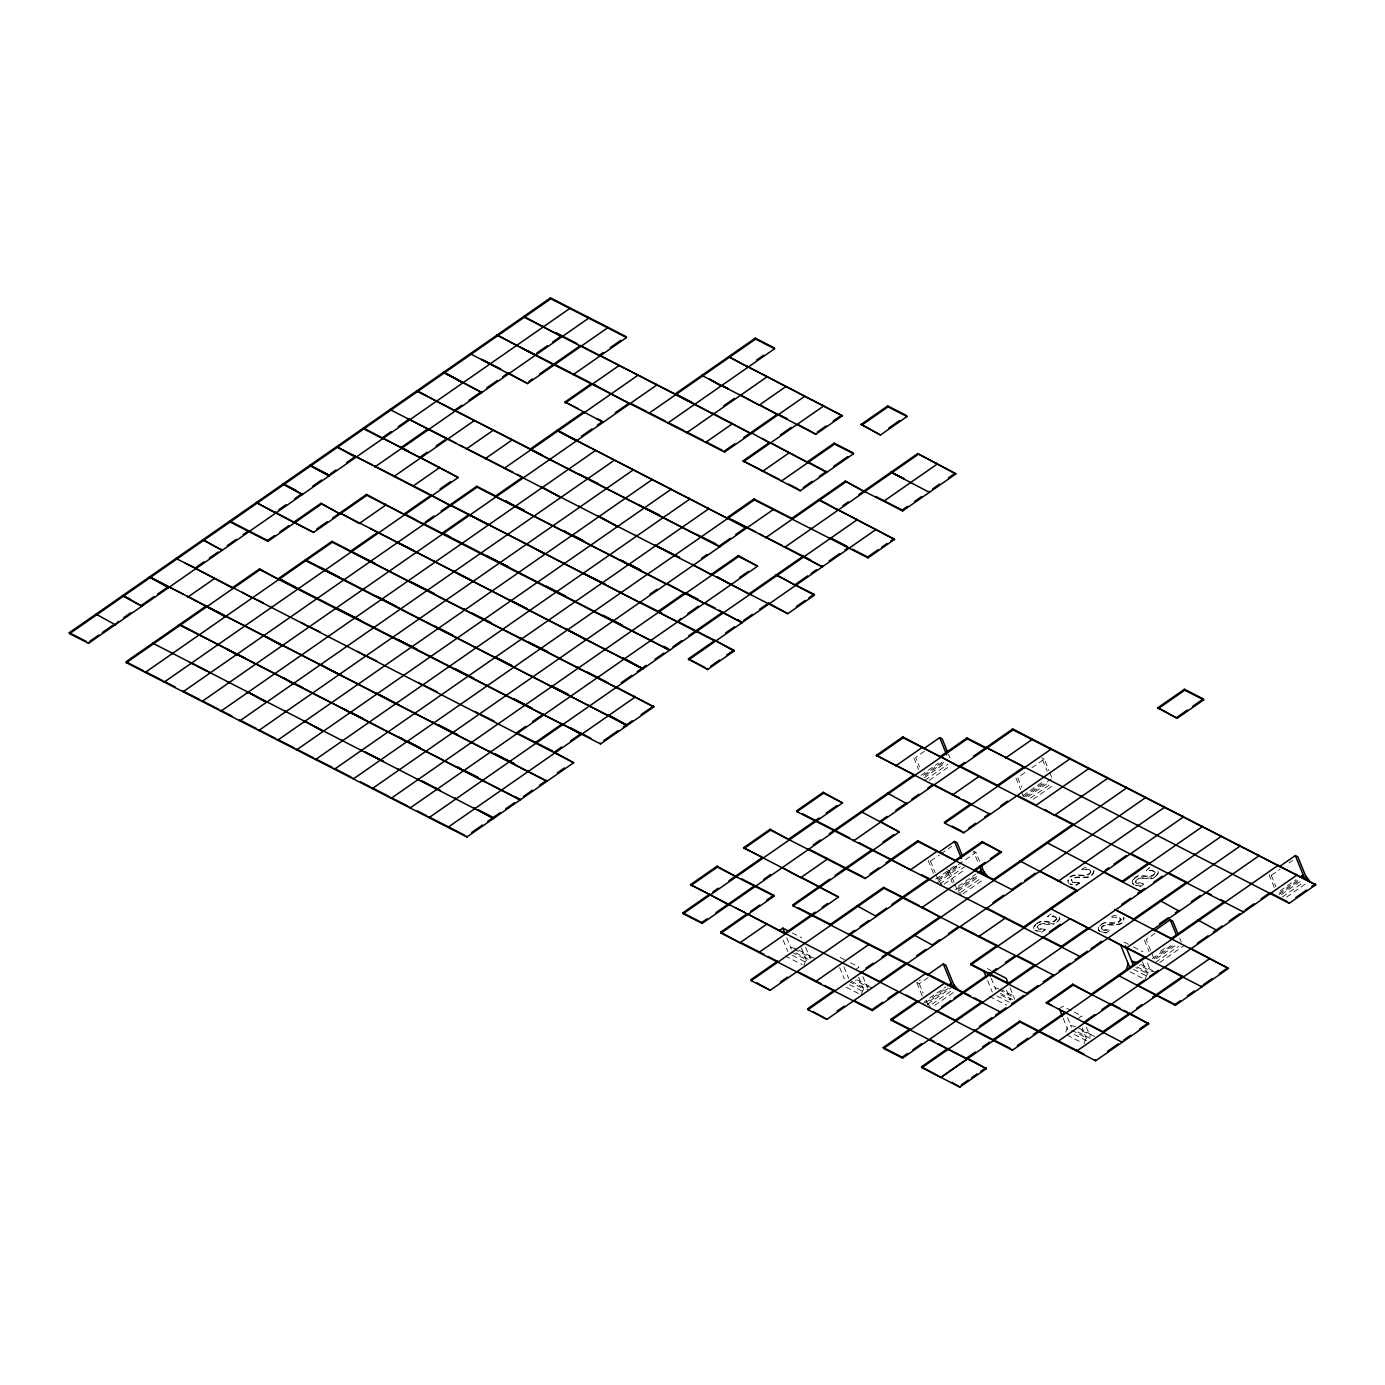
<?xml version="1.0" encoding="UTF-8"?>
<svg xmlns="http://www.w3.org/2000/svg" width="1385" height="1385" viewBox="0 0 1385 1385"><rect width="100%" height="100%" fill="white"/><g stroke="black" fill="none" stroke-linecap="round" stroke-linejoin="round"><path stroke-width="0.75" stroke-dasharray="5 3.75" d="M1059.664 917.216L1059.456 919.605L1056.651 922.514M1093.856 870.594C1091.484 882.106 1077.703 873.554 1071.505 879.181L1072.631 882.522L1079.348 883.163L1074.344 885.413M1094.046 871.044C1091.674 882.557 1077.894 874.022 1071.696 879.631L1071.28 880.721M803.992 965.605L806.035 959.476L790.904 951.737M861.245 994.915L863.305 988.786L848.157 981.047M1065.792 1032.015L1067.142 1027.93M1084.022 1043.736L1086.065 1037.625L1070.934 1029.869M1145.118 979.541L1147.178 973.43L1135.821 967.613M1059.629 918.203C1055.768 928.677 1043.58 920.09 1037.33 925.821L1038.438 929.162L1045.173 929.802L1041.762 932.157L1038.629 931.793M1158.189 872.463C1154.328 882.938 1142.14 874.351 1135.89 880.081L1135.475 881.154C1135.51 886.712 1149.273 881.587 1140.34 886.417L1135.752 885.638M1158.379 872.914L1156.371 875.874M1037.088 927.344L1037.504 926.271C1042.091 920.783 1049.224 927.136 1054.643 923.708M1101.473 928.244L1101.889 927.171C1107.896 921.735 1123.633 929.958 1123.962 917.701M923.57 1004.021L924.609 1001.649L945.851 986.864M1056.547 918.428C1053.015 925.665 1044.671 918.809 1039.131 922.064M1090.722 871.788C1085.753 879.942 1072.959 869.555 1068.233 879.631A8.847 4.519 -22.2 0 0 1067.939 881.535M1111.739 916.783C1116.899 911.33 1130.801 925.665 1104.711 922.497M1155.107 872.688C1150.571 880.687 1139.716 871.217 1134.073 878.644M1133.207 879.579L1132.618 880.531A8.847 4.519 -22.2 0 0 1132.636 883.249L1132.826 883.717A8.847 4.519 -22.2 0 1 1132.809 880.981C1137.518 870.905 1150.329 881.293 1155.298 873.139L1152.355 870.68L1146.105 870.611L1149.481 867.668L1145.932 870.144M1035.513 924.384L1034.058 926.271A8.847 4.519 -22.2 0 0 1034.076 928.989L1034.266 929.456A8.847 4.519 -22.2 0 1 1034.231 926.721L1035.686 924.834M924.505 751.241L915.658 757.405L919.553 766.926M920.973 775.323L938.684 762.997M923.483 775.219L942.96 761.681M925.267 775.375L944.743 761.837M924.245 777.747L945.488 762.962M924.99 780.274L947.998 764.26M929.283 780.326L950.525 765.541M1024.831 772.674L1017.75 777.591L1021.645 787.13M1031.912 767.74L1044.307 759.119L1048.964 770.562M1023.065 795.509L1042.541 781.971M933.386 873.225L927.95 859.895L930.46 861.176L939.324 855.03M941.09 853.801L951.703 846.408M1023.809 796.652L1045.052 781.867M1025.592 796.808L1052.133 778.335M1028.103 796.704L1047.562 783.166M1030.63 798.002L1050.09 784.464M1033.141 799.301L1052.617 785.745M935.775 879.094L955.252 865.556M946.855 869.572L949.383 870.871L956.464 865.937M958.23 864.707L975.94 852.398L979.818 861.92M938.303 879.008L957.762 865.452M938.303 880.393L959.545 865.608M937.281 882.764L960.29 866.75M939.792 884.045L964.583 866.802M944.085 884.115L965.328 869.33M958.247 886.313L975.94 874.004M955.442 889.914L976.685 875.147M976.685 876.532L957.225 890.07L961.242 895.022M957.97 891.213L979.195 876.428M960.48 892.511L981.723 877.726M963.008 893.792L984.25 879.008M855.463 969.587L858.994 967.111L849.542 962.281M922.22 995.78L916.766 982.432L920.315 979.974M1081.875 869.78C1083.693 867.737 1091.518 871.719 1090.393 870.732C1087.866 866.82 1076.612 871.944 1085.286 867.235L1088.662 867.529M916.766 982.432L919.294 983.731L928.14 977.568M1079.348 883.163L1075.955 885.534M1051.111 913.875L1047.545 916.351L1055.18 916.905M925.353 1002.792L946.596 988.007M948.361 988.163L927.136 1002.948L931.153 1007.882M927.863 1004.073L950.872 988.059M932.157 1004.142L951.633 990.587M934.685 1005.423L954.161 991.885M1035.668 930.339L1041.589 931.707L1045.173 929.802M1135.579 885.171L1140.149 885.967L1143.733 884.063M1101.387 931.811L1105.957 932.607L1109.368 930.235L1101.594 928.781L1104.226 930.564L1109.558 930.685L1106.148 933.057L1101.577 932.278M1155.038 933.386L1146.174 939.549L1150.848 950.993M1059.317 1008.73L1062.849 1006.272L1072.302 1011.102M1160.353 951.305L1167.434 946.388M1274.217 887.387L1268.781 874.039L1271.292 875.337L1280.156 869.174M1289.002 863.028L1292.534 860.552M1152.233 958.61L1173.476 943.826M1154.017 958.766L1175.259 943.981M1156.527 958.662L1176.004 945.124M1155.505 962.419L1178.531 946.405M1078.222 1018.408L1081.772 1015.949L1083.33 1019.758M1159.799 962.488L1184.591 945.245M1280.156 890.797L1296.083 879.7M1279.117 893.152L1298.593 879.613M1279.134 894.554L1300.377 879.769M1281.644 894.45L1301.121 880.912M1282.406 896.978L1301.865 883.422M1286.7 897.03L1306.159 883.491M1036.655 923.466L1037.902 922.687M1036.846 923.916C1042.576 917.943 1052.531 926.738 1056.72 918.878L1056.218 917.372M1155.228 876.774C1149.637 882.384 1141.257 874.697 1136.081 880.531L1135.977 882.609M1103.516 922.964L1098.426 927.154A8.847 4.519 -22.2 0 0 1098.461 929.889L1100.244 931.689M1111.93 917.234L1118.18 917.303L1121.054 919.242M1079.175 882.695L1072.44 882.072M1143.404 883.526L1135.787 882.141M1044.983 929.335L1037.4 928.348M1155.748 972.166L1150.71 970.972L1139.37 965.155M995.122 987.834L998.481 988.63M790.662 947.323L795.7 948.535L812.718 957.243M814.622 958.212L809.584 957.018L794.453 949.262M1070.692 1025.471L1075.729 1026.666L1092.748 1035.391M1094.635 1036.361L1080.144 1030.319M871.875 987.522L866.837 986.328L855.48 980.511M1072.631 884.703L1069.861 883.717M1070.051 884.167L1071.384 884.738M1037.192 931.378L1034.907 930.183M1041.78 757.837L1044.307 759.119M975.94 852.398L973.413 851.1L978.07 862.543M1123.962 942.077L1131.528 945.938M1133.415 946.907L1142.867 951.755M1140.617 964.41L1153.861 971.197M1137.068 966.869L1148.425 972.686M1133.536 969.344L1146.78 976.113M1129.987 971.803L1143.231 978.589M1074.206 1012.071L1081.772 1015.949M987.297 968.634L991.071 970.556M1000.16 989.028L1015.292 996.784M998.914 989.773L1014.045 997.512M1077.859 1032.033L1091.103 1038.819M1000.403 993.426L1015.534 1001.182M1001.043 995.14L1010.513 999.987M1074.31 1034.508L1087.554 1041.278L1082.118 1027.947M996.871 995.902L1012.002 1003.64M1066.987 1035.028L1082.118 1042.784M989.548 996.421L1006.566 1005.129M792.289 932.971L801.742 937.801M840.089 957.433L847.655 961.311M856.744 979.784L869.97 986.553M795.942 952.932L811.073 960.671M851.308 981.272L868.326 989.981M792.41 955.39L807.542 963.129M849.663 984.7L864.794 992.456M785.087 955.91L802.105 964.635M846.114 987.159L859.358 993.945M1133.276 883.976L1134.246 884.599M1100.054 931.239L1098.461 929.889M1056.495 917.891L1053.604 915.952L1047.683 916.42M1132.636 883.249L1133.467 884.444M1068.891 883.093L1068.441 882.816A8.847 4.519 -22.2 0 1 1068.129 881.985M939.636 882.037L942.319 885.344M1271.292 875.337L1275.966 886.764M1158.154 871.061L1158.241 871.477M1155.055 872.135L1152.181 870.213L1146.261 870.68M1179.726 938.234L1181.284 942.042M1151.628 952.897L1153.965 958.61M1144.443 940.173L1149.1 951.599M1147.542 963.181L1150.658 970.816M1142.452 961.848L1147.888 975.178M1049.743 772.466L1052.081 778.18M1042.559 759.742L1047.216 771.168M1016.001 778.214L1020.676 789.64M1021.455 791.545L1023.775 797.275M1086.429 1027.376L1090.324 1036.915M1067.523 1017.698L1071.401 1027.22M1063.195 1018.252L1067.87 1029.696M948.431 754.167L949.989 757.976M1010.098 987.834L1014.755 999.278M913.91 758.01L918.584 769.454M1006.549 990.31L1010.444 999.831M949.383 870.871L954.057 882.297M954.819 884.201L957.935 891.836M947.634 871.477L952.309 882.92M991.175 978.156L995.85 989.582M987.644 980.615L992.301 992.058M930.46 861.176L935.135 872.619M935.914 874.524L939.013 882.141M919.294 983.731L923.172 993.253M926.288 1000.888L927.846 1004.696M862.89 976.65L867.547 988.076M858.562 977.204L864.015 990.552M843.967 966.955L848.641 978.399M839.656 967.526L844.313 978.953M805.637 947.34L810.294 958.766M801.309 947.894L806.762 961.225M786.715 937.645L791.389 949.089M783.183 940.121L787.84 951.547M1101.785 929.248L1101.716 926.703C1107.706 921.285 1123.443 929.491 1123.789 917.234M1120.88 918.774L1121.106 919.778C1116.154 927.915 1103.343 917.545 1098.617 927.621A8.847 4.519 -22.2 0 0 1098.634 930.339M1090.67 871.252L1090.913 872.256C1085.944 880.393 1073.133 870.022 1068.424 880.081A8.847 4.519 -22.2 0 0 1068.112 881.05"/><path stroke-width="1.5" d="M1126.213 969.864L1128.256 963.735M980.216 872.671L981.255 870.317L977.706 872.775M950.127 985.549L951.149 983.177L947.617 985.635M1302.142 877.155L1303.164 874.783L1299.632 877.242M569.391 307.574L569.754 308.491L88.536 643.332L69.631 633.655L69.25 632.737L550.468 297.879L626.141 336.624L626.505 337.542L573.217 374.625L572.836 373.708L589.854 382.416M69.631 633.655L550.849 298.796L626.505 337.542M89.938 641.186L98.785 635.04M102.334 632.564L112.947 625.172M118.452 621.346L115.094 624.86M123.767 617.658L130.848 612.724M141.651 605.193L154.047 596.571M157.578 594.113L168.208 586.721L168.572 587.638L149.286 577.043L168.208 586.721M185.486 563.279L195.147 567.988L203.993 561.825M209.308 558.12L218.155 551.974M227.209 545.673L236.056 539.509M243.137 534.593L248.434 530.888M278.922 509.68L286.002 504.763M294.849 498.6L300.164 494.912M312.75 486.152L321.597 479.989M330.634 473.705L335.949 470M346.579 462.607L353.66 457.691M382.364 437.712L391.211 431.549M398.291 426.615L408.921 419.239L446.94 438.474M229.72 521.072L267.547 540.444L274.628 535.51M279.943 531.823L288.79 525.659M320.853 503.361L340.139 513.956L320.853 503.361L294.295 521.833L294.676 522.751L313.581 532.429L366.886 495.345L669.544 650.292L663.502 646.483M401.46 448.446L401.286 447.39L427.827 428.917L446.749 438.595M454.765 410.168L461.846 405.251M468.926 400.317L479.556 392.925M486.827 387.869L497.44 380.477M502.755 376.772L508.07 373.084L508.433 374.002M536.774 353.106L547.387 345.713M552.702 342.026L561.548 335.863L555.887 332.954M230.1 521.989L267.928 541.362L321.216 504.278M225.53 616.567L206.036 606.093L126 661.788L126.364 662.705L466.866 837.025L573.65 762.72L554.364 752.124M278.818 579.467L259.532 568.871L232.974 587.344L233.355 588.261M316.75 529.053L327.379 521.66M332.677 517.973L366.506 494.428L404.714 514.718M427.273 452.151L420.192 457.085L420.573 457.985L401.65 448.307M436.119 445.987L444.983 439.841M528.949 381.394L532.481 378.936M539.561 374.019L580.471 345.54L751.085 433.626L714.781 414.305M126.364 662.705L259.895 569.789L562.76 724.597M470.225 353.712L527.547 383.541L607.582 327.847L607.219 326.947M375.439 563.608L331.933 541.345L278.645 578.428L600.588 743.97L653.893 706.887L615.684 686.614L616.048 687.514M603.116 352.638L599.584 355.097L599.947 356.014L524.292 317.269M610.196 347.704L620.826 340.312M653.893 706.887L332.313 542.245L145.286 672.383L144.923 671.483L161.941 680.191M488.403 525.019L431.081 495.189L404.541 513.662L423.827 524.257L423.446 523.357M440.136 488.905L450.748 481.513M599.064 419.43L603.219 422.286L565.011 401.996L591.551 383.524L595.533 385.324M420.001 457.206L458.21 477.496L164.209 682.078L163.828 681.16L175.185 686.977M565.374 402.914L618.679 365.83L618.299 364.913M425.23 522.11L434.076 515.964M441.157 511.03L448.238 506.114M495.674 495.951L476.752 486.273L450.194 504.746L639.731 602.492M666.289 584.02L477.115 487.174L183.114 691.756L182.751 690.838M669.37 649.253L669.734 650.171L442.369 533.035L468.926 514.562L696.291 631.681L696.118 630.642M581.406 436.292L592.018 428.9M597.333 425.195L600.882 422.737M615.234 412.747L627.63 404.126M713.085 413.197L713.448 414.115L675.257 393.842L755.292 338.148L774.198 347.825L774.579 348.743L667.795 423.048L667.414 422.131M774.579 348.743L755.656 339.048L648.873 413.353L648.509 412.453L665.527 421.161M756.504 360.135L763.585 355.218M723.697 405.822L734.327 398.43M734.794 443.789L724.165 451.181L724.545 452.099L804.581 396.404L804.218 395.487M743.641 437.643L748.956 433.938M826.585 471.315L826.949 472.233L807.663 461.62L834.22 443.148L853.125 452.843L853.506 453.743L800.201 490.844L743.087 460.876L769.627 442.386L826.758 472.354L826.378 471.454L819.297 476.371M780.447 434.873L791.077 427.48M743.451 461.776L823.504 406.082L823.123 405.164M817.254 432.103L826.118 425.939M833.199 421.023L840.279 416.089M701.797 375.352L815.869 434.249L842.409 415.777L747.467 366.436L747.831 367.354M791.804 518.354L753.977 498.981L727.419 517.453L822.378 566.794L822.015 565.876M861.158 424.399L887.698 405.926L906.621 415.621L906.985 416.539L880.444 435.011L861.158 424.399L880.444 435.011M837.838 510.338L837.475 509.42L894.589 539.388L868.049 557.878L754.358 499.898L353.365 778.924L353.002 778.006M853.506 453.743L834.584 444.066L781.296 481.149L780.915 480.231M861.522 425.316L888.079 406.844L906.985 416.539M649.981 594.2L657.061 589.266M701.71 558.207L707.008 554.519M730.224 538.367L719.594 545.759L719.975 546.677L530.801 449.831L530.438 448.913L583.726 411.83L584.106 412.73M735.522 534.662L744.386 528.516M803.369 487.451L812.216 481.305M833.666 466.381L847.828 456.531M888.928 427.93L899.54 420.538M409.752 807.057L410.116 807.974L757.612 566.171L738.326 555.575L711.769 574.048L712.15 574.965M845.3 481.132L864.586 491.727L845.3 481.132L792.012 518.215L792.185 519.271M757.612 566.171L738.69 556.493L391.211 798.297L390.83 797.379L407.848 806.087M845.681 482.049L765.628 537.744L765.264 536.826L782.283 545.552M516.726 732.613L525.573 726.467M532.654 721.533L543.284 714.141M680.745 618.489L677.369 622.003M687.808 613.572L698.438 606.18M739.538 577.58L748.385 571.416M842.98 505.594L848.295 501.907M858.908 494.514L862.44 492.056M917.701 453.587L864.413 490.688L864.794 491.588L902.622 510.961L955.91 473.878L917.701 453.587L955.91 473.878M918.082 454.505L784.551 547.421L784.17 546.504L810.658 560.077M621.19 682.77L631.802 675.378M637.117 671.69L646.154 665.389M655.018 659.243L663.865 653.079M672.902 646.778L681.766 640.632M688.83 635.698L722.658 612.17L741.944 622.765L737.789 619.909M810.467 560.198L802.902 556.337L749.597 593.421L749.977 594.338M561.635 747.052L554.554 751.986L554.935 752.903M570.481 740.906L579.346 734.742M714.833 640.459L688.276 658.931L707.579 669.526L734.119 651.054L733.756 650.136L678.892 622.055M725.653 632.928L734.5 626.782M743.537 620.48L752.401 614.317M759.482 609.4L766.563 604.466M795.267 584.487L807.663 575.866M811.194 573.407L816.509 569.72M829.096 560.96L839.708 553.567M845.023 549.862L848.555 547.404L848.936 548.322M875.77 496.488L902.241 510.044L907.556 506.356M914.637 501.422L921.717 496.505M932.538 488.974L939.619 484.058M948.465 477.894L953.763 474.189M688.657 659.849L875.684 529.711L875.303 528.793M471.8 832.42L482.43 825.027M487.728 821.34L491.277 818.864M478.102 809.758L493.233 817.496L500.314 812.58M505.629 808.875L514.476 802.729M523.53 796.427L532.377 790.264M539.457 785.347L546.538 780.413L547.11 781.192L149.493 576.904L183.53 594.338M557.341 772.899L564.422 767.965M603.756 740.594L617.918 730.743M623.233 727.056L632.27 720.754M641.134 714.591L653.512 705.969M710.747 666.15L719.594 660.004M726.675 655.07L733.756 650.136M796.288 606.63L805.135 600.467M808.684 598.008L813.982 594.303L814.363 595.221L787.805 613.693L389.999 409.544M852.537 549.204L867.668 556.96L878.298 549.568M881.83 547.11L887.144 543.405M890.676 540.946L894.225 538.488M1277.541 864.552L1277.922 865.469L1012.418 1050.228L690.457 884.669L717.014 866.196L736.301 876.792M758.495 951.564L758.876 952.482L838.514 897.064L743.572 847.724L770.112 829.251L789.398 839.847M728.666 904.959L709.38 894.346L682.822 912.836L683.203 913.736L842.513 802.902L823.209 792.289L796.669 810.779L797.033 811.679L1080.785 956.948L1080.404 956.031L1087.485 951.114M984.51 817.15L989.808 813.462L990.188 814.363L876.307 755.344L902.864 736.872L941.073 757.162M690.838 885.586L717.395 867.114L774.128 896.164L721.031 933.109L720.667 932.192L747.207 913.719L785.416 934.009M743.935 848.641L770.493 830.169L865.071 878.575L918.168 841.63L1012.747 890.053L1012.383 889.135L1021.23 882.989M797.033 811.679L823.59 793.207L842.513 802.902M876.688 756.262L903.245 737.789L1243.73 912.109L1243.366 911.192M712.929 891.888L718.226 888.2M728.856 880.808L762.477 857.402L743.572 847.724M789.034 838.929L819.124 817.998M826.204 813.064L836.817 805.672M923.76 748.714L939.688 737.634L942.216 738.932L947.652 752.263M682.822 912.836L701.745 922.514L707.06 918.826M715.906 912.663L754.842 885.569L755.223 886.487M763.689 879.406L770.77 874.472M813.255 844.919L820.335 839.985M829.182 833.839L914.152 774.717L914.515 775.635M853.42 839.829L853.783 840.747L986.276 748.558L985.895 747.64L966.99 737.945L940.432 756.418L959.718 767.03L959.355 766.113L964.653 762.408M683.203 913.736L702.126 923.431L967.353 738.863L986.276 748.558M750.757 911.261L759.603 905.097M766.684 900.181L773.765 895.247L774.128 896.164M887.041 816.423L879.96 821.357L899.246 831.952L793.051 905.842L792.687 904.942L829.857 879.077M895.887 810.26L904.751 804.114M911.832 799.18L918.896 794.246M927.76 788.1L933.057 784.395L959.545 797.95M973.517 756.262L985.895 747.64M986.172 747.45L1012.712 728.977L1315.75 884.842L1289.193 903.314L986.172 747.45L1003.19 756.175M986.536 748.367L1013.093 729.895L1315.75 884.842M835.155 875.372L872.325 849.507L872.706 850.425M882.955 842.115L893.567 834.722M779.288 930.581L782.837 928.123L788.498 931.032M785.053 933.092L815.142 912.161M822.223 907.227L827.52 903.539M870.005 873.97L878.852 867.824M885.933 862.89L917.805 840.712L955.996 861.003M971.266 804.685L970.902 803.767L944.345 822.24L944.726 823.157L963.631 832.835L1069.843 758.945L1069.462 758.028M959.995 766.84L959.615 765.922L997.442 785.295L1024 766.823L1024.363 767.74M944.726 823.157L1050.921 749.268L1050.54 748.35M777.781 962.159L777.418 961.259L750.86 979.732L751.241 980.649L770.147 990.327L982.554 842.53L1001.476 852.208L921.821 907.642L921.441 906.725L940.744 917.32M798.349 907.833L830.515 924.297L883.613 887.352L919.553 905.755M968.565 828.23L975.646 823.313M1000.437 806.07L1007.518 801.136M751.241 980.649L883.994 888.27L1054.227 975.421L1053.864 974.521M938.563 852.502L954.49 841.422L957.018 842.703L962.454 856.051M1157.86 707.735L1184.4 689.263L1203.323 698.94L1203.686 699.858L1177.146 718.33L1157.86 707.735L1177.146 718.33M1158.224 708.653L1184.781 690.18L1203.686 699.858M780.396 982.017L787.476 977.1M849.801 934.91L849.438 933.992L854.735 930.287M860.05 926.6L868.897 920.436M886.608 908.127L875.978 915.52L876.359 916.42L857.055 905.825M891.905 904.422L929.075 878.557L929.456 879.475M955.633 860.085L982.173 841.613L1001.476 852.208M1035.651 805.585L1088.748 768.623L1088.385 767.706M1176.765 717.413L1187.395 710.02M1192.693 706.333L1201.557 700.169M974.919 870.68L974.538 869.78L985.168 862.388M990.483 858.683L999.329 852.537M834.532 991.227L834.168 990.31L807.611 1008.782L807.992 1009.7L826.897 1019.377L1145.499 797.691L1145.135 796.773M866.023 968.132L873.104 963.216M881.951 957.052L940.363 916.403M974.538 869.78L993.461 879.458L1073.115 824.04L1073.479 824.941M807.992 1009.7L1126.594 787.996L1126.213 787.078M837.146 1011.067L844.227 1006.151M861.089 972.737L860.708 971.837L879.631 981.515L906.171 963.042L906.552 963.96M916.801 955.65L925.647 949.487M939.809 939.636L932.728 944.57L933.109 945.488L913.806 934.875M948.656 933.473L957.502 927.327M992.906 902.691L1003.536 895.299M1024.761 880.514L1035.391 873.121M854.978 1000.957L871.996 1009.682L882.609 1002.29M887.923 998.585L896.77 992.439M721.031 933.109L872.36 1010.583L925.474 973.638L925.093 972.72M927.396 975.057L943.323 963.96L945.834 965.258L955.165 988.128M975.421 1051.942L966.574 1058.105L966.955 1059.006L891.282 1020.278L890.919 1019.36L917.459 1000.888L917.839 1001.805M1037.936 985.601L1027.306 992.993L1027.687 993.911L970.937 964.843L970.556 963.943L997.113 945.453L997.477 946.37M987.713 908.577L1023.653 926.981L1076.768 890.036M1105.074 870.334L1108.623 867.858M1113.938 864.171L1126.317 855.549M891.282 1020.278L944.38 983.333L944.016 982.415M970.937 964.843L1183.327 817.046L1182.963 816.129M1220.791 835.501L1221.172 836.419L902.57 1058.123L883.647 1048.428L883.284 1047.51L909.824 1029.038L910.205 1029.955M941.696 1006.878L950.543 1000.714M954.075 998.256L996.559 968.686M1005.406 962.54L1014.253 956.377M1049.657 931.741L1060.269 924.349M1105.195 872.533L1122.231 881.241L1148.771 862.768L1149.152 863.686M883.647 1048.428L1069.497 919.103M883.284 1047.51L902.189 1057.205L907.504 1053.5M912.819 1049.813L921.666 1043.649M936.745 1011.483L936.381 1010.565L955.286 1020.26L981.844 1001.77L982.225 1002.688M970.556 963.943L1008.401 983.298L1034.941 964.826L1035.322 965.743M1044.463 937.645L1061.499 946.353L1088.039 927.881L1088.42 928.798M1121.677 904.474L1130.524 898.328M1137.604 893.394L1144.685 888.46M1153.532 882.314L1162.379 876.151M967.094 1058.036L986.38 1068.649L959.84 1087.121L921.873 1067.679L921.51 1066.762L948.05 1048.289M979.524 1026.25L991.902 1017.629M995.451 1015.153L1006.064 1007.761M1011.379 1004.073L1023.775 995.451M1043.234 981.896L1052.098 975.75M1059.179 970.816L1069.791 963.423M1075.106 959.736L1078.638 957.277M1091.034 948.656L1101.646 941.263M1118.249 975.404L1175.363 1005.371L1228.46 968.427L1114.596 909.408L1133.519 919.086L1186.616 882.141L1186.98 883.059M921.873 1067.679L1240.077 846.096L1239.714 845.196M982.502 1047.008L989.582 1042.091M1083.936 1054.037L1019.672 1021.143L993.132 1039.616L993.495 1040.533M1121.833 1041.381L1122.196 1042.299L1046.229 1002.671L1072.769 984.198L1092.072 994.794M1159.505 923.847L1168.351 917.684M1175.432 912.767L1178.981 910.291L1179.345 911.209L1160.059 900.614M1191.36 901.67L1200.224 895.524M940.796 1077.374L1020.053 1022.061L1095.656 1060.772L1148.754 1023.827L1129.467 1013.214L1102.91 1031.686L1103.343 1032.639M1046.593 1003.588L1073.15 985.116L1148.754 1023.827M1154.276 930.876L1170.204 919.778L1172.731 921.077L1178.168 934.425M1017.352 1045.606L1027.982 1038.213M1033.279 1034.526L1065.152 1012.366L1065.515 1013.266M1091.692 993.876L1144.789 956.931L1145.17 957.849M1152.805 929.681L1152.424 928.781L1171.346 938.459L1224.444 901.514L1224.825 902.431M961.225 1084.974L968.305 1080.04M971.855 1077.582L977.169 1073.877M980.701 1071.419L986.016 1067.731M1279.394 866.664L1295.321 855.566L1297.849 856.865L1307.18 879.735M1085.823 1020.814L1094.687 1014.651M1101.767 1009.717L1108.848 1004.8M1137.535 985.999L1137.154 985.099L1144.235 980.164M1149.55 976.477L1158.397 970.314M1197.332 943.22L1207.962 935.827M1213.277 932.14L1222.124 925.976M1229.205 921.042L1239.817 913.65M1245.132 909.962L1253.979 903.799M1261.06 898.882L1268.141 893.948M1136.6 1008.332L1141.915 1004.627M1152.528 997.235L1182.634 976.304L1182.998 977.221M1295.91 897.48L1306.522 890.088M1311.837 886.383L1315.369 883.924M1107.671 1051.232L1118.284 1043.84M1123.599 1040.152L1130.679 1035.218M1139.526 1029.055L1148.373 1022.909M1137.154 985.099L1174.999 1004.454L1180.297 1000.766M1187.378 995.832L1194.459 990.916M1203.305 984.752L1212.169 978.589M1219.25 973.672L1226.331 968.738M1136.825 962.471L1131.787 961.277L1135.579 963.216M842.409 415.777L728.545 356.759M709.553 379.092L721.291 385.826M722.797 385.878L728.475 388.787M741.719 395.556L759.119 405.199L785.659 386.727L785.295 385.809M760.642 405.251L778.024 414.877M779.547 414.929L787.113 418.807M798.47 424.624L815.869 434.249M904.405 478.846L891.161 472.077L891.524 472.977M709.362 379.23L721.083 385.965M722.606 386.017L728.285 388.925M779.357 415.067L786.922 418.945M904.197 478.985L890.97 472.198L929.37 492.35L928.989 491.433M556.077 332.815L576.887 343.48M675.257 393.842L692.275 402.55M762.269 438.387L770.198 443.165L750.912 432.57L777.47 414.098L777.833 415.015M601.28 356.205L692.084 402.689M771.532 443.356L807.836 462.677M519.669 346.735L553.723 364.151M555.818 364.999L570.949 372.738M631.473 403.727L646.605 411.483M669.319 423.1L684.45 430.839M703.355 440.534L686.337 431.808L686.718 432.726L766.753 377.032L766.372 376.114M722.277 450.212L705.259 441.503L705.623 442.421L732.18 423.931L731.799 423.031M743.087 460.876L779.028 479.262M788.481 484.109L797.95 488.957M828.213 504.452L818.552 499.743L894.589 539.388M535.372 355.252L497.18 334.962M554.294 364.93L724.545 452.099M629.76 403.814L591.759 383.385M481.772 359.39L500.695 369.068M565.011 401.996L578.255 408.783M831.727 538.557L846.858 546.296M481.582 359.529L500.504 369.206M596.97 418.599L603.012 422.425M829.65 537.726L846.668 546.434M733.098 520.362L755.794 531.978M759.586 533.917L763.377 535.856M732.907 520.5L746.515 528.187L556.978 430.441L727.61 518.509M426.39 395.643L416.746 390.934L719.784 546.798L719.404 545.898M541.777 454.713L454.574 410.306L454.955 411.224M579.415 474.224L598.528 483.78M639.957 505.213L644.302 507.931M645.635 508.122L659.07 514.77M696.707 534.264L701.052 536.982M702.385 537.172L715.82 543.82M795.077 584.626L813.982 594.303M455.146 411.085L416.937 390.795M795.631 585.405L776.344 574.81M814.363 595.221L776.154 574.948M448.827 439.426L456.392 443.304M460.184 445.243L463.958 447.182M513.142 472.354L465.862 448.151L466.226 449.069L492.783 430.596L492.402 429.679M516.934 474.293L520.708 476.232M543.422 487.849L560.804 497.492L543.214 487.987M600.155 516.917L617.554 526.542M656.905 545.967L679.62 557.584L656.715 546.106M717.447 576.956L731.055 584.643M599.965 517.038L617.364 526.681M717.257 577.095L749.787 594.459M401.286 447.39L406.948 450.298M505.317 500.66L514.96 506.546M516.674 506.46L524.24 510.338M563.955 530.68L571.901 535.458M573.425 535.528L582.877 540.358M622.609 560.7L628.651 564.526M630.175 564.578L639.628 569.408M668.003 583.951L685.402 593.576M686.925 593.628L698.265 599.445M705.831 603.306L715.283 608.153M719.075 610.092L723.23 612.949M737.997 619.77L742.152 622.627L496.228 496.73M382.173 437.85L408.644 451.406M505.127 500.799L514.579 505.629M516.466 506.598L524.049 510.476M563.764 530.819L571.711 535.597M573.217 535.649L584.574 541.466M620.515 559.869L628.461 564.664M629.967 564.716L641.324 570.516M686.718 593.767L698.075 599.567M363.822 428.934L382.727 438.63M1022.113 765.853L1005.077 757.128L1005.458 758.045L1031.998 739.573L1031.635 738.655M1286.942 901.427L1269.906 892.719L1270.287 893.637M458.21 477.496L363.441 428.017M704.117 603.393L684.831 592.797L658.273 611.27L658.464 612.326M351.634 454.522L372.634 465.031M429.385 494.081L374.539 466.001L374.902 466.918L588.677 318.169L588.296 317.252M525.677 543.612L544.963 554.208M582.427 572.663L605.314 584.158M641.065 602.683L662.065 613.209M1018.252 795.942L1035.287 804.668M1044.74 809.498L1054.574 815.263L1107.671 778.318L1107.29 777.4M1056.08 815.315L1073.115 824.04M1131.753 854.06L1148.771 862.768M1169.581 873.416L1186.616 882.141M1207.426 892.788L1211.2 894.727M1220.652 899.575L1224.444 901.514M658.654 612.187L677.577 621.865M696.482 631.56L715.404 641.238M734.119 651.054L715.024 640.32M442.369 533.035L449.935 536.913M487.762 556.285L497.232 561.115M508.572 566.932L499.119 562.085L499.5 563.002M546.417 586.305L553.983 590.166M565.322 595.983L555.87 591.135L556.251 592.053M603.167 615.356L610.733 619.234M622.073 625.033L612.62 620.203L612.984 621.103M663.692 646.345L667.483 648.284M690.18 659.901L705.311 667.657M449.744 537.051L423.256 523.478L423.637 524.396M487.572 556.406L508.382 567.071M546.209 586.444L565.132 596.121M602.96 615.494L621.882 625.172M876.307 755.344L914.152 774.717M963.337 799.889L970.902 803.767M296.459 490.636L283.215 483.85L302.501 494.445L302.12 493.545M370.228 528.395L642.796 668.903L623.51 658.308L623.891 659.225M413.734 550.676L396.716 541.968L397.079 542.868M470.484 579.726L453.466 571.018L453.639 572.057M527.235 608.777L510.199 600.069L510.58 600.986M951.911 826.118L961.363 830.965M1061.637 882.28L1038.923 870.663L1039.304 871.581M1071.09 887.127L1074.864 889.066M296.252 490.775L283.007 483.988L302.311 494.584L301.93 493.666M413.544 550.815L396.508 542.089L396.889 543.007M470.294 579.865L453.259 571.157L453.83 571.936M527.044 608.915L510.009 600.207L510.39 601.125M1077.132 890.953L1020.018 860.985M1071.02 919.155L1088.039 927.881M1108.848 938.528L1126.247 948.171L1259 855.791L1258.636 854.874M1127.771 948.223L1144.789 956.931M1165.599 967.578L1182.634 976.304M411.38 582.012L434.284 593.507M471.921 613.001L491.034 622.558M528.672 642.051L547.785 651.608M587.309 672.071L608.119 682.736M899.246 831.952L861.054 811.662M802.348 813.67L849.628 837.89M859.081 842.738L910.534 869.797L937.091 851.325L936.71 850.407M921.51 874.697L929.075 878.557M320.524 567.556L339.429 577.251M377.274 596.606L396.179 606.301M434.024 625.674L438.179 628.513M439.686 628.565L452.93 635.351M496.436 657.633L511.567 665.371M553.186 686.683L568.317 694.422M609.937 715.733L627.336 725.359L305.756 560.735M318.429 566.725L339.238 577.389M375.179 595.775L395.989 606.44M433.817 625.795L452.739 635.49M511.377 665.51L494.358 656.802L494.722 657.702M568.127 694.56L551.109 685.852L551.472 686.77M862.803 876.705L807.94 848.607L808.321 849.524M961.173 927.067L976.304 934.806M997.113 945.453L978.191 935.775L978.572 936.693L1005.112 918.22L1004.748 917.303M1017.923 956.117L1033.054 963.856M1120.067 1008.401L1110.614 1003.571L1110.978 1004.489M1123.858 1010.34L1127.632 1012.279M280.532 579.397L297.931 589.023M337.282 608.448L359.979 620.065M397.807 639.437L416.729 649.115M454.557 668.488L473.48 678.165M532.117 708.202L513.212 698.507L531.927 708.324M569.962 727.558L590.754 738.222M280.341 579.536L297.74 589.162M337.092 608.586L359.788 620.203M397.616 639.576L416.539 649.253M454.367 668.626L473.289 678.304M569.754 727.696L581.475 734.431L562.189 723.818L535.649 742.308L535.822 743.347M992.958 971.526L1006.203 978.312L1008.54 984.025M783.287 868.066L800.686 877.692L827.243 859.219L826.862 858.302M802.209 877.744L838.514 897.064M1046.229 1002.671L1051.908 1005.579M1061.36 1010.427L1065.152 1012.366M1102.979 1031.721L1084.057 1022.043L1084.438 1022.961M196.843 569.079L233.165 588.4M242.236 592.33L252.278 597.956M253.593 598.13L263.254 602.839M300.891 622.35L309.011 627.007M310.344 627.197L319.987 631.906M357.624 651.4L365.761 656.057M367.094 656.248L376.737 660.957M418.166 682.389L422.512 685.108L421.94 684.328M423.845 685.298L437.279 691.946M474.916 711.44L479.262 714.158M480.595 714.348L494.029 720.996M516.536 732.752L552.667 751.016M573.65 762.72L176.034 558.432M741.598 878.783L773.765 895.247M849.438 933.992L970.487 995.971M974.278 997.91L981.844 1001.77M793.051 905.842L1001.13 1012.383L1000.766 1011.466M321.632 665.042L339.031 674.668M380.269 695.062L395.764 703.719M438.906 725.082L457.829 734.76M495.657 754.133L514.579 763.81M321.424 665.164L342.233 675.828M378.174 694.231L398.984 704.878M438.716 725.221L457.621 734.898M495.466 754.271L514.372 763.949M690.457 884.669L707.493 893.394M735.868 907.919L745.32 912.75M906.119 995.071L915.572 999.918M1010.15 1048.341L974.209 1029.938L974.59 1030.856M130.311 599.393L122.746 595.515L142.032 606.111M188.949 629.413L179.496 624.566L520.362 799.803L519.981 798.885M226.776 648.786L236.61 654.534M238.133 654.586L245.699 658.464M283.527 677.836L293.36 683.584M294.884 683.653L302.449 687.514M344.069 708.826L350.111 712.652M351.634 712.704L362.974 718.503M400.819 737.876L406.861 741.702M408.385 741.754L419.724 747.571M457.552 766.926L461.344 768.865M465.135 770.804L478.362 777.591M130.103 599.532L122.538 595.654L141.841 606.249M188.758 629.552L179.288 624.704L520.171 799.941L515.999 797.085M226.586 648.924L236.419 654.672M237.943 654.724L245.509 658.602M283.336 677.975L293.17 683.723M294.676 683.774L302.259 687.652M341.974 707.995L349.92 712.773M351.426 712.842L362.783 718.642M398.724 737.045L406.671 741.841M408.177 741.893L419.534 747.692M457.362 767.065L463.421 770.891M464.927 770.943L478.171 777.729M720.667 932.192L739.954 942.804L766.511 924.314L766.13 923.414M741.477 942.856L764.174 954.473M767.948 956.412L777.418 961.259M798.227 971.906L820.924 983.523M824.698 985.462L834.168 990.31M890.919 1019.36L909.824 1029.038M930.633 1039.702L934.425 1041.641M938.199 1043.563L948.033 1049.328M948.431 1049.207L986.38 1068.649M207.594 671.258L190.576 662.549L190.957 663.467M364.601 751.639L383.524 761.334M421.352 780.707L440.274 790.385M207.404 671.396L190.386 662.688L190.749 663.605M364.411 751.778L383.333 761.473M421.161 780.828L440.084 790.523M477.912 809.896L493.424 818.552M115.284 624.722L95.998 614.126M921.51 1066.762L940.917 1077.426L967.474 1058.954L966.972 1057.984M951.893 1082.326L959.84 1087.121M756.539 982.64L770.147 990.327M813.289 1011.691L826.897 1019.377M69.25 632.737L86.268 641.445M127.887 662.757L143.019 670.513M184.638 691.808L199.769 699.563M218.691 709.241L201.673 700.533L202.037 701.451L656.507 385.203L656.144 384.286M231.936 716.028L220.579 710.211L220.959 711.128L595.186 450.714L594.823 449.796M241.388 720.875L256.519 728.614M275.442 738.292L258.406 729.583L258.787 730.501L633.032 470.086L632.651 469.169M294.347 747.987L277.329 739.261L277.71 740.179L651.937 479.764L651.573 478.864M298.139 749.926L313.27 757.664M332.192 767.359L315.157 758.634L315.538 759.551L689.765 499.137L689.401 498.219M351.098 777.037L334.079 768.329L334.46 769.229L708.687 508.832L708.324 507.914M360.567 781.884L370.02 786.715M388.943 796.41L371.907 787.684L372.288 788.602L773.263 509.576L772.899 508.676M417.318 810.935L426.77 815.782M464.598 835.138L428.657 816.752L429.038 817.652L856.761 520.033L856.38 519.115M1305.691 876.064L1309.708 881.016M983.765 871.598L987.782 876.549M953.676 984.458L957.693 989.409M1295.321 855.566L1304.653 878.436M1296.464 874.247L1296.827 875.164L1057.88 1041.433L1057.517 1040.516M1288.829 902.397L1289.193 903.314M1184.4 689.263L1184.781 690.18M1251.001 883.041L1251.365 883.942M1232.079 873.346L1232.442 874.264M1201.886 825.824L1202.249 826.741L1122.594 882.158L1122.231 881.241M1213.156 863.669L1213.537 864.586M1194.251 853.974L1194.614 854.891M1216.809 929.664L1217.19 930.581L1197.886 919.986M1164.041 806.451L1164.421 807.368L1058.227 881.258L1057.846 880.358M1228.46 968.427L1190.252 948.136L1190.633 949.054M1209.174 957.831L1209.555 958.749L1076.734 1051.076L1076.37 1050.176M1156.406 834.618L1156.787 835.519M1137.5 824.923L1137.864 825.841M1201.539 985.981L1201.92 986.899L1050.211 908.508M1170.204 919.778L1176.436 935.031M1171.346 938.459L1171.71 939.376M1141.136 890.936L1141.517 891.836L1046.558 842.513M1099.655 805.551L1100.036 806.468M1174.999 1004.454L1175.363 1005.371M1133.519 919.086L1133.882 920.004M1080.75 795.873L1081.114 796.79M1156.077 994.776L1156.458 995.694M1103.308 871.563L1103.689 872.481M936.624 463.283L937.004 464.2L883.699 501.283L883.336 500.366M1125.52 945.886L1133.294 964.947M1120.413 944.535L1129.744 967.405M1084.403 861.868L1084.767 862.786M928.798 491.571L929.162 492.489M1042.905 776.5L1043.286 777.418M887.698 405.926L888.079 406.844M1065.481 852.191L1065.844 853.108M1129.467 1013.214L1129.9 1014.166M1012.712 728.977L1013.093 729.895M902.241 510.044L902.622 510.961M997.442 785.295L997.823 786.213M1061.499 946.353L1061.862 947.271M1072.769 984.198L1073.15 985.116M966.99 737.945L967.353 738.863M1095.275 1059.854L1095.656 1060.772M978.537 775.617L978.901 776.518L952.361 795.007L951.98 794.09M1042.576 936.675L1042.957 937.576M834.22 443.148L834.584 444.066M1059.317 1008.73L1062.416 1016.348M1023.653 926.981L1024.034 927.898M867.668 556.96L868.049 557.878M939.688 737.634L946.682 754.79M982.173 841.613L982.554 842.53M993.461 879.458L993.841 880.375M837.665 509.299L838.046 510.199L818.743 499.604M981.376 865.729L985.272 875.268M979.628 866.352L982.744 873.97M963.267 831.935L963.631 832.835M1038.594 1030.838L1038.975 1031.738M755.292 338.148L755.656 339.048M921.787 746.55L922.15 747.467L895.61 765.94L895.229 765.039M985.826 907.608L986.207 908.525M933.057 784.395L933.438 785.312M954.49 841.422L961.502 858.562M829.84 537.588L830.013 538.644M1008.401 983.298L1008.765 984.216M788.55 452.081L788.931 452.999L762.373 471.471L762.01 470.554M1019.672 1021.143L1020.053 1022.061M902.864 736.872L903.245 737.789M966.92 897.93L967.284 898.848M799.837 489.926L800.201 490.844M747.658 366.298L748.021 367.215L728.735 356.62M810.727 528.031L811.108 528.949M989.479 973.62L989.859 974.538M988.855 972.443L990.396 976.252M821.807 566.015L822.188 566.932L802.902 556.337M983.748 971.093L986.085 976.806M947.998 888.252L948.361 889.17M1012.037 1049.311L1012.418 1050.228M906.517 802.867L906.881 803.785L887.595 793.19M803.092 556.199L803.473 557.116M917.805 840.712L918.168 841.63M962.921 992.093L963.302 993.01M753.977 498.981L754.358 499.898M943.323 963.96L952.655 986.83M701.987 375.231L702.368 376.131M712.894 413.336L713.258 414.253M891.247 859.202L891.628 860.102M955.286 1020.26L955.667 1021.161M787.805 613.693L768.519 603.098L768.9 604.016M902.535 897.03L902.899 897.947M746.342 527.148L746.723 528.066M694.162 403.52L694.543 404.437L693.972 403.658M768.329 603.237L768.692 604.154M883.613 887.352L883.994 888.27M675.049 393.963L675.43 394.881M738.326 555.575L738.69 556.493M864.69 877.674L865.071 878.575M823.209 792.289L823.59 793.207M887.266 953.347L887.629 954.265M834.497 830.134L834.878 831.052M730.484 583.864L730.865 584.782M845.785 867.98L846.148 868.897M637.221 374.608L637.602 375.525L504.071 468.442L503.69 467.524M868.343 943.67L868.724 944.587L815.626 981.532L815.246 980.615M700.481 536.203L700.862 537.12M815.575 820.457L815.955 821.374M879.631 981.515L879.994 982.432M711.942 575.104L692.656 564.491L693.037 565.409M670.478 488.541L670.859 489.459L296.615 749.874L296.252 748.956M902.189 1057.205L902.57 1058.123M692.846 564.37L693.227 565.27M871.996 1009.682L872.36 1010.583M819.227 886.452L819.608 887.369M599.393 355.235L599.757 356.153M830.515 924.297L830.879 925.215M673.941 554.675L674.305 555.593M673.751 554.814L674.114 555.731M580.661 345.419L581.042 346.319M811.593 914.619L811.974 915.537M643.731 507.152L644.112 508.07M707.198 668.626L707.579 669.526M822.88 952.464L823.244 953.382M655.018 544.998L655.399 545.915M654.828 545.136L655.192 546.054M770.112 829.251L770.493 830.169M550.468 297.879L550.849 298.796M613.728 459.491L614.109 460.409L239.865 720.806L239.501 719.906M561.756 335.724L561.929 336.78L523.911 316.351M624.825 497.475L625.189 498.375M636.113 535.303L636.477 536.22M635.905 535.441L636.286 536.359M583.933 411.691L584.297 412.609M542.833 326.046L543.007 327.102M605.903 487.78L606.284 488.697M553.913 364.03L554.104 365.069L496.973 335.101M782.837 928.123L785.156 933.836M575.9 440.118L576.281 441.036M639.368 601.592L639.541 602.631M587.188 477.963L587.552 478.881M586.998 478.102L587.361 479.02M535.008 354.335L535.181 355.391M598.268 515.947L598.649 516.865M598.078 516.086L598.458 516.986M620.445 591.897L620.619 592.953M568.075 468.407L568.439 469.325M747.207 913.719L747.588 914.637M579.363 506.252L579.726 507.17M579.155 506.391L579.536 507.308M527.547 383.541L508.26 372.946L508.641 373.863M601.523 582.219L601.713 583.258M717.014 866.196L717.395 867.114M549.152 458.729L549.533 459.647M612.43 620.324L612.793 621.242M624.081 659.087L623.7 658.169L643.004 668.782L339.966 512.9L359.252 523.513L385.792 505.04L385.428 504.123M634.607 696.291L634.971 697.209L447.944 827.347L447.58 826.429M582.618 572.524L582.791 573.58M530.247 449.052L530.611 449.952M709.38 894.346L709.761 895.264M541.518 486.879L541.899 487.797M541.327 487.018L541.708 487.935M489.338 363.268L489.719 364.186M489.147 363.407L489.528 364.307M604.795 648.492L605.158 649.409L604.587 648.63M615.875 686.475L616.256 687.393L351.426 551.801L351.046 550.884L377.603 532.411L377.966 533.329M563.695 562.847L563.868 563.903M511.325 439.357L511.688 440.274L485.148 458.747L484.767 457.829M522.612 477.202L522.976 478.119M522.786 478.258L522.405 477.34L495.865 495.813L496.038 496.869M470.433 353.573L470.796 354.491M586.253 639.714L566.95 629.119L567.331 630.037M701.745 922.514L702.126 923.431M586.045 639.853L566.759 629.257L567.14 630.175M481.513 391.557L481.893 392.474L443.685 372.184L462.971 382.797M481.322 391.695L481.686 392.613L443.494 372.323L462.78 382.918M596.97 676.78L597.333 677.698M596.762 676.919L597.143 677.836M608.223 715.82L607.859 714.902L627.145 725.498L305.392 559.817M555.679 591.274L556.043 592.191M578.047 667.103L578.411 668.02M577.857 667.241L578.22 668.159M525.867 543.474L526.04 544.53M473.497 419.984L473.86 420.901L393.825 476.596L393.444 475.678M588.937 705.225L589.317 706.125M600.224 743.053L600.588 743.97M548.044 619.441L548.408 620.359M547.854 619.58L548.218 620.48M506.945 533.796L507.326 534.714M506.754 533.935L507.135 534.852M570.014 695.53L570.395 696.447M581.302 733.375L581.683 734.292M529.122 609.746L529.503 610.664M528.931 609.885L529.295 610.802M476.752 486.273L477.115 487.174M540.219 647.73L540.583 648.647M540.012 647.868L540.392 648.786M487.832 524.24L488.212 525.157M435.652 400.629L436.033 401.529M551.299 685.713L551.68 686.631M498.929 562.223L499.292 563.141M521.297 638.052L521.66 638.97M521.106 638.191L521.47 639.091M469.117 514.424L469.498 515.341M532.186 676.157L532.567 677.075M428.017 428.779L428.398 429.696M427.827 428.917L428.207 429.835M491.294 590.391L491.658 591.291M491.104 590.512L491.467 591.43M438.924 466.901L439.287 467.818L412.747 486.291L412.366 485.373M450.004 504.867L450.385 505.785L431.081 495.189M513.264 666.479L513.645 667.397M409.475 420.019L409.112 419.101L409.285 420.14M524.551 704.324L524.725 705.38M472.372 580.696L472.752 581.613M472.181 580.834L472.545 581.752M483.469 618.679L483.832 619.597M483.261 618.818L483.642 619.736M431.289 495.051L431.653 495.969L336.693 446.628M546.538 780.413L546.902 781.33L206.036 606.093M494.549 656.663L494.93 657.581M442.179 533.173L442.542 534.091M390.189 409.406L390.57 410.324M505.646 694.629L505.819 695.685M464.546 609.002L464.927 609.902M464.356 609.123L464.719 610.041M527.806 770.597L528.187 771.514M527.616 770.735L527.997 771.653M475.436 647.107L475.817 648.024M486.724 684.952L486.897 686.008M434.544 561.323L434.907 562.241M434.353 561.462L434.717 562.379M508.901 760.919L509.265 761.819M508.71 761.04L509.074 761.958M456.531 637.429L456.894 638.346M467.801 675.274L467.991 676.313M415.621 551.645L416.002 552.563M415.431 551.784L415.812 552.702M478.691 713.379L479.072 714.296M426.718 589.629L427.082 590.547M426.511 589.768L426.892 590.668M489.978 751.224L490.359 752.142M489.788 751.362L490.151 752.28M437.608 627.734L437.972 628.651M448.896 665.579L449.069 666.635M355.616 456.323L355.997 457.24M355.426 456.461L355.789 457.362L336.503 446.766M471.056 741.546L471.437 742.464L470.865 741.685M418.685 618.056L419.066 618.974M366.506 494.428L366.886 495.345M429.973 655.901L430.146 656.957M493.233 817.496L493.614 818.414L152.748 643.177M452.151 731.851L452.514 732.769M451.96 731.99L452.324 732.907M399.78 608.379L400.144 609.279M463.231 769.835L463.611 770.752M411.051 646.206L411.241 647.262M474.328 807.819L474.691 808.736M474.12 807.957L474.501 808.875M369.968 560.579L370.332 561.479M369.778 560.7L370.141 561.617M433.228 722.174L433.609 723.091M433.038 722.312L433.401 723.23M381.048 598.545L381.429 599.463M380.858 598.684L381.239 599.601M392.145 636.529L392.319 637.585M455.405 798.141L455.786 799.041M455.215 798.262L455.578 799.18M350.855 551.022L351.219 551.94M466.503 836.107L466.866 837.025M414.323 712.496L414.686 713.396M414.115 712.617L414.496 713.535M362.143 588.867L362.316 589.923M373.223 626.851L373.396 627.89M436.483 788.446L436.864 789.363M436.292 788.584L436.673 789.502M331.933 541.345L332.313 542.245M395.21 702.939L395.573 703.857M343.22 579.19L343.393 580.228M354.3 617.156L354.491 618.212M417.577 778.768L417.941 779.686M417.387 778.907L417.751 779.807M365.207 655.278L365.571 656.196M313.581 532.429L275.182 512.277L275.563 513.194M376.478 693.123L376.858 694.041M376.287 693.262L376.668 694.179M324.298 569.495L324.488 570.551M335.395 607.478L335.568 608.534M398.655 769.073L399.036 769.991M398.464 769.212L398.828 770.129M294.105 521.972L294.468 522.889L256.277 502.599M357.572 683.428L357.936 684.346M357.365 683.567L357.745 684.484M316.473 597.801L316.853 598.701M316.282 597.922L316.646 598.839M379.75 759.395L380.113 760.313M379.542 759.534L379.923 760.452M275.39 512.156L275.753 513.056L256.467 502.461M338.459 673.889L338.823 674.807M360.827 749.718L361.191 750.618M360.637 749.839L361 750.757M308.457 626.228L308.82 627.145M320.108 664.973L319.727 664.073L319.918 665.112M267.547 540.444L267.928 541.362M341.905 740.023L342.285 740.94M341.714 740.161L342.095 741.079M300.822 654.378L301.186 655.295M300.614 654.516L300.995 655.434M259.532 568.871L259.895 569.789M323.363 731.263L304.077 720.65L304.44 721.568M323.172 731.384L303.886 720.789L304.25 721.706M282.28 645.618L262.977 635.005L263.358 635.923M282.073 645.756L262.786 635.144L263.167 636.061M251.706 597.177L252.07 598.078M221.894 549.378L222.258 550.278L202.972 539.683M221.704 549.499L222.067 550.416L202.781 539.821M285.154 710.972L285.535 711.89L284.964 711.111M244.072 625.327L244.435 626.245M243.864 625.466L244.245 626.384M266.613 702.195L247.326 691.6L247.707 692.517M266.422 702.333L247.136 691.738L247.5 692.656M213.861 577.805L214.242 578.722L187.685 597.195L187.321 596.277L225.322 616.689M195.147 567.988L195.527 568.889L194.956 568.11M206.227 605.955L206.607 606.872M228.404 681.922L228.785 682.84M228.213 682.061L228.594 682.961M176.224 558.293L176.605 559.211M209.499 672.227L209.862 673.145M209.291 672.366L209.672 673.283M168.399 586.599L168.78 587.5M171.653 652.872L171.844 653.91M88.173 642.415L88.536 643.332M576.091 439.98L557.185 430.302L576.472 440.897L576.091 439.98M328.868 474.934L309.963 465.239L329.249 475.834L328.868 474.934M328.678 475.072L309.755 465.377L329.059 475.973L328.678 475.072"/></g></svg>
